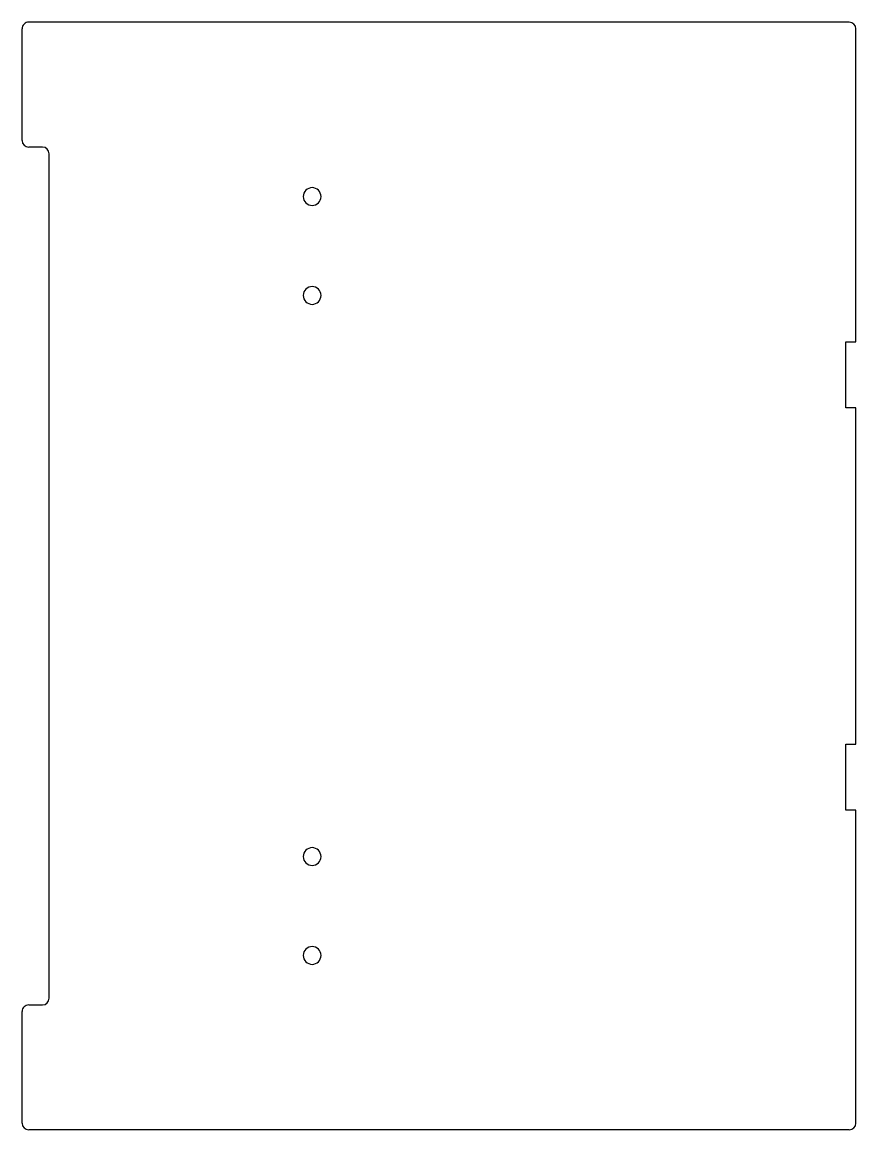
# Model space of a CAD drawing. Header units: millimetres. Extents: x -78 to 175, y -168 to 168.
import ezdxf

# ---------------------------------------------------------------- set-up
doc = ezdxf.new("R2010")
doc.units = ezdxf.units.MM
doc.layers.add('Shape2DView', color=7, linetype='CONTINUOUS')

msp = doc.modelspace()

# ---------------------------------------------------------------- linework, layer by layer
at = {"layer": 'Shape2DView'}
for p, q in [((-78, 132.1), (-78, 166)), ((173, 168), (-76, 168)), ((175, 71), (175, 166)), ((-71.8, 130.1), (-76, 130.1)), ((-69.8, -128.1), (-69.8, 128.1)), ((172, 51), (172, 71)), ((172, 71), (175, 71)), ((175, 51), (172, 51)), ((175, -51), (175, 51)), ((172, -71), (172, -51)), ((172, -51), (175, -51)), ((175, -71), (172, -71)), ((175, -166), (175, -71)), ((-76, -130.1), (-71.8, -130.1)), ((-78, -166), (-78, -132.1)), ((173, -168), (-76, -168))]:
    msp.add_line(p, q, dxfattribs=at)
for centre, major_axis, start_param, end_param in [((-76, 166), (0, -2), -3.141593, -1.570796), ((173, 166), (0, -2), -4.712389, -3.141593), ((-76, 132.1), (0, -2), -1.570796, 0), ((-71.8, 128.1), (0, 2), 4.712389, 0), ((10, 115.1), (0, -2.7), 0, 6.28318), ((10, 85.1), (0, -2.7), 0, 6.28318), ((10, -85.1), (0, -2.7), 0, 6.28318), ((10, -115.1), (0, -2.7), 0, 6.28318), ((-76, -132.1), (0, -2), -3.141593, -1.570796), ((-71.8, -128.1), (0, 2), 3.141593, 4.712389), ((-76, -166), (0, -2), -1.570796, 0), ((173, -166), (0, -2), -6.283185, -4.712389)]:
    msp.add_ellipse(centre, major_axis=major_axis, ratio=1, start_param=start_param, end_param=end_param, dxfattribs=at)

doc.saveas('drawing.dxf')
